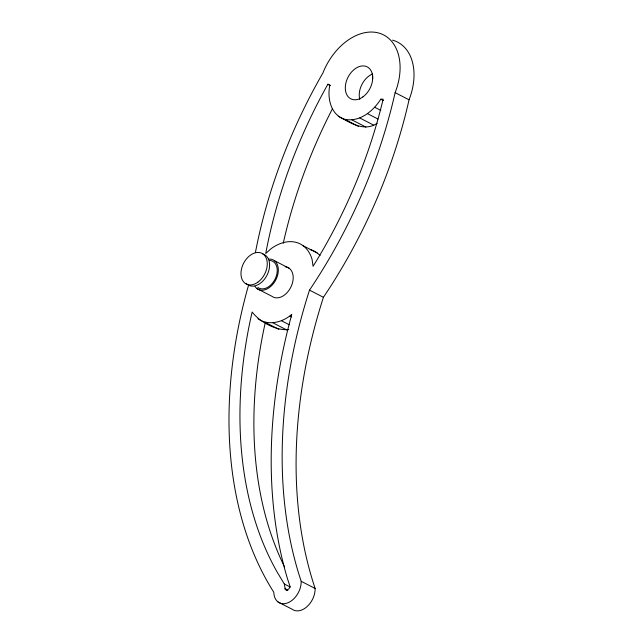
<?xml version="1.0" encoding="UTF-8"?>
<svg xmlns="http://www.w3.org/2000/svg" width="643" height="643" viewBox="0 0 643 643"><rect width="100%" height="100%" fill="white"/><g stroke="black" fill="none" stroke-linecap="round" stroke-linejoin="round"><path stroke-width="0.96" d="M265.254 322.826L264.627 325.559A389.931 267.785 -62.8 0 0 284.6 567.005M248.616 285.058L247.394 289.246A404.302 277.655 -62.8 0 0 273.805 592.275A17.956 12.33 -62.8 0 0 287.863 602.812A17.956 12.33 -62.8 0 0 301.197 581.304A440.013 302.178 -62.8 0 1 309.5 290.13A412.267 283.129 -62.8 0 0 395.123 92.64A53.875 36.997 -62.8 0 0 378.59 32.986A53.875 36.997 -62.8 0 0 322.866 73.061A412.267 283.129 -62.8 0 0 255.392 252.635M327.906 84.201L326.845 86.082A397.904 273.259 -62.8 0 0 266.765 248.094L265.736 253.479L271.242 248.552A43.105 29.602 -62.8 0 1 312.12 259.627L313.061 266.306L316.067 261.452A397.904 273.259 -62.8 0 0 382.657 101.2L383.132 99.167L380.801 99.191C373.157 111.126 359.75 122.387 344.664 119.301C330.687 114.96 327.199 98.138 329.771 85.366L327.906 84.201L330.518 85.543M257.964 318.799C268.477 326.146 282.751 322.288 291.785 314.395L291.536 315.263A454.384 312.048 -62.8 0 0 287.445 578.636L290.073 586.569L288.884 588.94L286.882 590.049L285.243 589.253L284.31 583.989L277.374 572.463A389.931 267.785 -62.8 0 1 250.69 318.389L252.16 312.024C259.539 321.789 276.152 330.928 288.755 329.554M338.314 116.206C349.88 122.58 364.235 132.305 377.168 123.239M395.123 92.64L409.052 99.802A412.267 283.129 -62.8 0 1 323.429 297.291A440.013 302.178 -62.8 0 0 315.134 588.466A17.956 12.33 -62.8 0 1 307.008 606.654A17.956 12.33 -62.8 0 1 292.002 609.162L278.073 602.001M380.801 99.191L383.413 100.541M374.7 107.268L380.801 110.403M367.539 113.682L377.988 119.051M359.791 117.99L373.72 125.152M351.986 119.911L365.923 127.073M344.664 119.301L358.593 126.462M303.223 245.795L317.152 252.956M274.408 260.664L289.27 268.308M309.5 290.13L323.429 297.291M257.055 288.651L271.917 296.294A16.525 11.349 -62.8 0 0 291.255 286.296A16.525 11.349 -62.8 0 0 285.106 266.749M289.945 316.043L291.681 316.943M281.465 320.761L289.302 324.787M272.929 322.858L286.858 330.02M264.916 322.191L278.845 329.353M301.197 581.304L315.134 588.466M284.31 583.989L290.403 587.115M284.97 588.61L287.582 589.952M285.243 589.253L287.855 590.595M285.685 589.727L287.421 590.62M372.675 78.993L372.562 73.985A17.956 12.33 -62.8 0 0 359.791 99.456M269.377 260.431A15.086 10.36 -62.8 0 1 275.598 278.009A15.086 10.36 -62.8 0 1 257.811 287.437M262.714 253.929A17.24 11.839 -62.8 0 1 266.556 276.072A17.24 11.839 -62.8 0 1 246.221 283.426M268.67 259.113A16.525 11.349 -62.8 0 1 275.935 279.633A16.525 11.349 -62.8 0 1 254.99 286.4M283.225 243.303A397.904 273.259 -62.8 0 1 332.479 108.707M310.207 249.572A43.105 29.602 -62.8 0 1 320.069 255.601M392.527 40.147A53.875 36.997 -62.8 0 1 409.052 99.802M257.859 282.189A17.24 11.839 -62.8 0 0 263.172 254.089A17.24 11.839 -62.8 0 0 241.334 269.795A17.24 11.839 -62.8 0 0 257.859 282.189M362.893 96.908A17.956 12.33 -62.8 0 0 368.423 67.636A17.956 12.33 -62.8 0 0 345.669 84A17.956 12.33 -62.8 0 0 362.893 96.908"/></g></svg>
